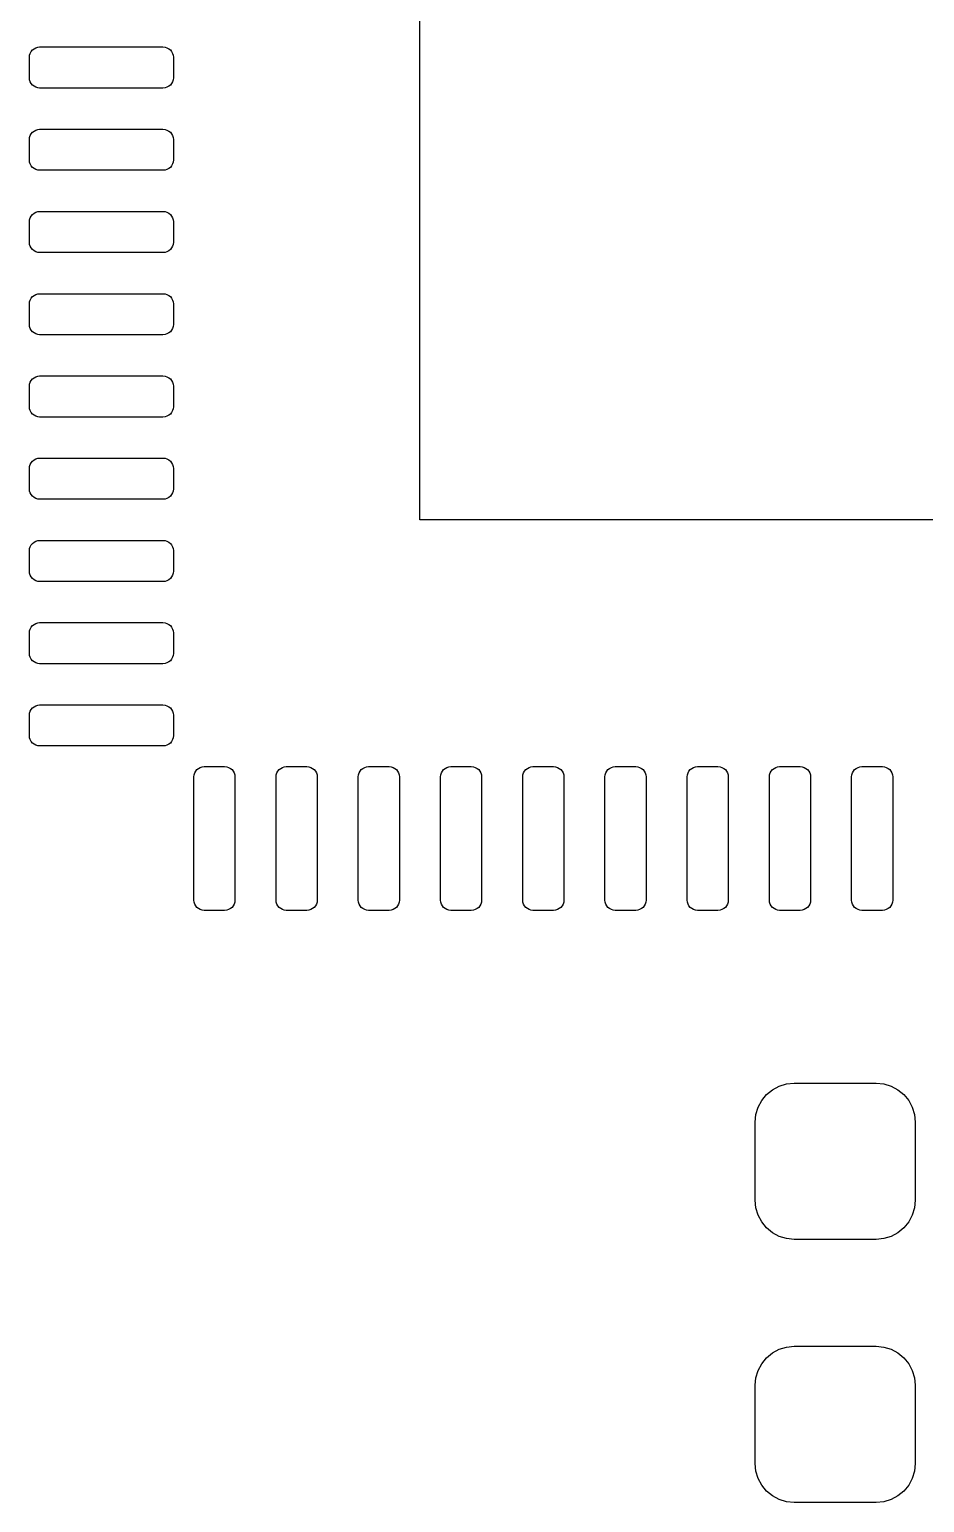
# Model space of a CAD drawing. Extents: x 116.2 to 159.4, y -138 to -93.2.
# Drawn here: x 148.68 to 154.12, y -124.42 to -115.47 of the extents above; entities that cross this region are included whole.
import ezdxf

# ---------------------------------------------------------------- set-up
doc = ezdxf.new("R2010")
doc.units = 0
doc.layers.add('BLACK', color=7, linetype='CONTINUOUS')

msp = doc.modelspace()

# ---------------------------------------------------------------- linework, layer by layer
at = {"layer": 'BLACK', "linetype": 'CONTINUOUS'}
for p, q in [((151.05, -118.45), (151.05, -112.45)), ((148.675, -115.637), (148.676, -115.625)), ((148.676, -115.625), (148.68, -115.614)), ((148.68, -115.614), (148.686, -115.603)), ((148.686, -115.603), (148.693, -115.593)), ((148.693, -115.593), (148.703, -115.586)), ((148.703, -115.586), (148.714, -115.58)), ((148.714, -115.58), (148.725, -115.576)), ((148.725, -115.576), (148.737, -115.575)), ((148.737, -115.575), (149.487, -115.575)), ((149.487, -115.575), (149.5, -115.576)), ((149.5, -115.576), (149.511, -115.58)), ((149.511, -115.58), (149.522, -115.586)), ((149.522, -115.586), (149.532, -115.593)), ((149.532, -115.593), (149.539, -115.603)), ((149.539, -115.603), (149.545, -115.614)), ((149.545, -115.614), (149.549, -115.625)), ((149.549, -115.625), (149.55, -115.637)), ((148.675, -115.762), (148.675, -115.637)), ((149.55, -115.637), (149.55, -115.762)), ((148.676, -115.775), (148.675, -115.762)), ((148.68, -115.786), (148.676, -115.775)), ((148.686, -115.797), (148.68, -115.786)), ((148.693, -115.807), (148.686, -115.797)), ((148.703, -115.814), (148.693, -115.807)), ((149.532, -115.807), (149.522, -115.814)), ((149.539, -115.797), (149.532, -115.807)), ((149.545, -115.786), (149.539, -115.797)), ((149.549, -115.775), (149.545, -115.786)), ((149.55, -115.762), (149.549, -115.775)), ((148.714, -115.82), (148.703, -115.814)), ((148.725, -115.824), (148.714, -115.82)), ((148.737, -115.825), (148.725, -115.824)), ((149.487, -115.825), (148.737, -115.825)), ((149.5, -115.824), (149.487, -115.825)), ((149.511, -115.82), (149.5, -115.824)), ((149.522, -115.814), (149.511, -115.82)), ((148.714, -116.08), (148.725, -116.076)), ((148.725, -116.076), (148.737, -116.075)), ((148.737, -116.075), (149.487, -116.075)), ((149.487, -116.075), (149.5, -116.076)), ((149.5, -116.076), (149.511, -116.08)), ((148.675, -116.137), (148.676, -116.125)), ((148.675, -116.262), (148.675, -116.137)), ((148.676, -116.125), (148.68, -116.114)), ((148.68, -116.114), (148.686, -116.103)), ((148.686, -116.103), (148.693, -116.093)), ((148.693, -116.093), (148.703, -116.086)), ((148.703, -116.086), (148.714, -116.08)), ((149.511, -116.08), (149.522, -116.086)), ((149.522, -116.086), (149.532, -116.093)), ((149.532, -116.093), (149.539, -116.103)), ((149.539, -116.103), (149.545, -116.114)), ((149.545, -116.114), (149.549, -116.125)), ((149.549, -116.125), (149.55, -116.137)), ((149.55, -116.137), (149.55, -116.262)), ((148.676, -116.275), (148.675, -116.262)), ((148.68, -116.286), (148.676, -116.275)), ((148.686, -116.297), (148.68, -116.286)), ((148.693, -116.307), (148.686, -116.297)), ((148.703, -116.314), (148.693, -116.307)), ((148.714, -116.32), (148.703, -116.314)), ((148.725, -116.324), (148.714, -116.32)), ((148.737, -116.325), (148.725, -116.324)), ((149.487, -116.325), (148.737, -116.325)), ((149.5, -116.324), (149.487, -116.325)), ((149.511, -116.32), (149.5, -116.324)), ((149.522, -116.314), (149.511, -116.32)), ((149.532, -116.307), (149.522, -116.314)), ((149.539, -116.297), (149.532, -116.307)), ((149.545, -116.286), (149.539, -116.297)), ((149.549, -116.275), (149.545, -116.286)), ((149.55, -116.262), (149.549, -116.275)), ((148.68, -116.614), (148.686, -116.603)), ((148.686, -116.603), (148.693, -116.593)), ((148.693, -116.593), (148.703, -116.586)), ((148.703, -116.586), (148.714, -116.58)), ((148.714, -116.58), (148.725, -116.576)), ((148.725, -116.576), (148.737, -116.575)), ((148.737, -116.575), (149.487, -116.575)), ((149.487, -116.575), (149.5, -116.576)), ((149.5, -116.576), (149.511, -116.58)), ((149.511, -116.58), (149.522, -116.586)), ((149.522, -116.586), (149.532, -116.593)), ((149.532, -116.593), (149.539, -116.603)), ((149.539, -116.603), (149.545, -116.614)), ((148.675, -116.637), (148.676, -116.625)), ((148.675, -116.762), (148.675, -116.637)), ((148.676, -116.625), (148.68, -116.614)), ((149.545, -116.614), (149.549, -116.625)), ((149.549, -116.625), (149.55, -116.637)), ((149.55, -116.637), (149.55, -116.762)), ((148.676, -116.775), (148.675, -116.762)), ((148.68, -116.786), (148.676, -116.775)), ((148.686, -116.797), (148.68, -116.786)), ((149.545, -116.786), (149.539, -116.797)), ((149.549, -116.775), (149.545, -116.786)), ((149.55, -116.762), (149.549, -116.775)), ((148.693, -116.807), (148.686, -116.797)), ((148.703, -116.814), (148.693, -116.807)), ((148.714, -116.82), (148.703, -116.814)), ((148.725, -116.824), (148.714, -116.82)), ((148.737, -116.825), (148.725, -116.824)), ((149.487, -116.825), (148.737, -116.825)), ((149.5, -116.824), (149.487, -116.825)), ((149.511, -116.82), (149.5, -116.824)), ((149.522, -116.814), (149.511, -116.82)), ((149.532, -116.807), (149.522, -116.814)), ((149.539, -116.797), (149.532, -116.807)), ((148.675, -117.137), (148.676, -117.125)), ((148.675, -117.262), (148.675, -117.137)), ((148.676, -117.125), (148.68, -117.114)), ((148.68, -117.114), (148.686, -117.103)), ((148.686, -117.103), (148.693, -117.093)), ((148.693, -117.093), (148.703, -117.086)), ((148.703, -117.086), (148.714, -117.08)), ((148.714, -117.08), (148.725, -117.076)), ((148.725, -117.076), (148.737, -117.075)), ((148.737, -117.075), (149.487, -117.075)), ((149.487, -117.075), (149.5, -117.076)), ((149.5, -117.076), (149.511, -117.08)), ((149.511, -117.08), (149.522, -117.086)), ((149.522, -117.086), (149.532, -117.093)), ((149.532, -117.093), (149.539, -117.103)), ((149.539, -117.103), (149.545, -117.114)), ((149.545, -117.114), (149.549, -117.125)), ((149.549, -117.125), (149.55, -117.137)), ((149.55, -117.137), (149.55, -117.262)), ((148.676, -117.275), (148.675, -117.262)), ((148.68, -117.286), (148.676, -117.275)), ((148.686, -117.297), (148.68, -117.286)), ((148.693, -117.307), (148.686, -117.297)), ((148.703, -117.314), (148.693, -117.307)), ((148.714, -117.32), (148.703, -117.314)), ((148.725, -117.324), (148.714, -117.32)), ((148.737, -117.325), (148.725, -117.324)), ((149.487, -117.325), (148.737, -117.325)), ((149.5, -117.324), (149.487, -117.325)), ((149.511, -117.32), (149.5, -117.324)), ((149.522, -117.314), (149.511, -117.32)), ((149.532, -117.307), (149.522, -117.314)), ((149.539, -117.297), (149.532, -117.307)), ((149.545, -117.286), (149.539, -117.297)), ((149.549, -117.275), (149.545, -117.286)), ((149.55, -117.262), (149.549, -117.275)), ((148.686, -117.603), (148.693, -117.593)), ((148.693, -117.593), (148.703, -117.586)), ((148.703, -117.586), (148.714, -117.58)), ((148.714, -117.58), (148.725, -117.576)), ((148.725, -117.576), (148.737, -117.575)), ((148.737, -117.575), (149.487, -117.575)), ((149.487, -117.575), (149.5, -117.576)), ((149.5, -117.576), (149.511, -117.58)), ((149.511, -117.58), (149.522, -117.586)), ((149.522, -117.586), (149.532, -117.593)), ((149.532, -117.593), (149.539, -117.603)), ((148.675, -117.637), (148.676, -117.625)), ((148.675, -117.762), (148.675, -117.637)), ((148.676, -117.625), (148.68, -117.614)), ((148.68, -117.614), (148.686, -117.603)), ((149.539, -117.603), (149.545, -117.614)), ((149.545, -117.614), (149.549, -117.625)), ((149.549, -117.625), (149.55, -117.637)), ((149.55, -117.637), (149.55, -117.762)), ((148.676, -117.775), (148.675, -117.762)), ((148.68, -117.786), (148.676, -117.775)), ((149.549, -117.775), (149.545, -117.786)), ((149.55, -117.762), (149.549, -117.775)), ((148.686, -117.797), (148.68, -117.786)), ((148.693, -117.807), (148.686, -117.797)), ((148.703, -117.814), (148.693, -117.807)), ((148.714, -117.82), (148.703, -117.814)), ((148.725, -117.824), (148.714, -117.82)), ((148.737, -117.825), (148.725, -117.824)), ((149.487, -117.825), (148.737, -117.825)), ((149.5, -117.824), (149.487, -117.825)), ((149.511, -117.82), (149.5, -117.824)), ((149.522, -117.814), (149.511, -117.82)), ((149.532, -117.807), (149.522, -117.814)), ((149.539, -117.797), (149.532, -117.807)), ((149.545, -117.786), (149.539, -117.797)), ((148.675, -118.137), (148.676, -118.125)), ((148.676, -118.125), (148.68, -118.114)), ((148.68, -118.114), (148.686, -118.103)), ((148.686, -118.103), (148.693, -118.093)), ((148.693, -118.093), (148.703, -118.086)), ((148.703, -118.086), (148.714, -118.08)), ((148.714, -118.08), (148.725, -118.076)), ((148.725, -118.076), (148.737, -118.075)), ((148.737, -118.075), (149.487, -118.075)), ((149.487, -118.075), (149.5, -118.076)), ((149.5, -118.076), (149.511, -118.08)), ((149.511, -118.08), (149.522, -118.086)), ((149.522, -118.086), (149.532, -118.093)), ((149.532, -118.093), (149.539, -118.103)), ((149.539, -118.103), (149.545, -118.114)), ((149.545, -118.114), (149.549, -118.125)), ((149.549, -118.125), (149.55, -118.137)), ((148.675, -118.262), (148.675, -118.137)), ((149.55, -118.137), (149.55, -118.262)), ((148.676, -118.275), (148.675, -118.262)), ((148.68, -118.286), (148.676, -118.275)), ((148.686, -118.297), (148.68, -118.286)), ((148.693, -118.307), (148.686, -118.297)), ((148.703, -118.314), (148.693, -118.307)), ((148.714, -118.32), (148.703, -118.314)), ((149.522, -118.314), (149.511, -118.32)), ((149.532, -118.307), (149.522, -118.314)), ((149.539, -118.297), (149.532, -118.307)), ((149.545, -118.286), (149.539, -118.297)), ((149.549, -118.275), (149.545, -118.286)), ((149.55, -118.262), (149.549, -118.275)), ((148.725, -118.324), (148.714, -118.32)), ((148.737, -118.325), (148.725, -118.324)), ((149.487, -118.325), (148.737, -118.325)), ((149.5, -118.324), (149.487, -118.325)), ((149.511, -118.32), (149.5, -118.324)), ((157.05, -118.45), (151.05, -118.45)), ((148.703, -118.586), (148.714, -118.58)), ((148.714, -118.58), (148.725, -118.576)), ((148.725, -118.576), (148.737, -118.575)), ((148.737, -118.575), (149.487, -118.575)), ((149.487, -118.575), (149.5, -118.576)), ((149.5, -118.576), (149.511, -118.58)), ((149.511, -118.58), (149.522, -118.586)), ((148.675, -118.637), (148.676, -118.625)), ((148.675, -118.762), (148.675, -118.637)), ((148.676, -118.625), (148.68, -118.614)), ((148.68, -118.614), (148.686, -118.603)), ((148.686, -118.603), (148.693, -118.593)), ((148.693, -118.593), (148.703, -118.586)), ((149.522, -118.586), (149.532, -118.593)), ((149.532, -118.593), (149.539, -118.603)), ((149.539, -118.603), (149.545, -118.614)), ((149.545, -118.614), (149.549, -118.625)), ((149.549, -118.625), (149.55, -118.637)), ((149.55, -118.637), (149.55, -118.762)), ((148.676, -118.775), (148.675, -118.762)), ((149.55, -118.762), (149.549, -118.775)), ((148.68, -118.786), (148.676, -118.775)), ((148.686, -118.797), (148.68, -118.786)), ((148.693, -118.807), (148.686, -118.797)), ((148.703, -118.814), (148.693, -118.807)), ((148.714, -118.82), (148.703, -118.814)), ((148.725, -118.824), (148.714, -118.82)), ((148.737, -118.825), (148.725, -118.824)), ((149.487, -118.825), (148.737, -118.825)), ((149.5, -118.824), (149.487, -118.825)), ((149.511, -118.82), (149.5, -118.824)), ((149.522, -118.814), (149.511, -118.82)), ((149.532, -118.807), (149.522, -118.814)), ((149.539, -118.797), (149.532, -118.807)), ((149.545, -118.786), (149.539, -118.797)), ((149.549, -118.775), (149.545, -118.786)), ((148.676, -119.125), (148.68, -119.114)), ((148.68, -119.114), (148.686, -119.103)), ((148.686, -119.103), (148.693, -119.093)), ((148.693, -119.093), (148.703, -119.086)), ((148.703, -119.086), (148.714, -119.08)), ((148.714, -119.08), (148.725, -119.076)), ((148.725, -119.076), (148.737, -119.075)), ((148.737, -119.075), (149.487, -119.075)), ((149.487, -119.075), (149.5, -119.076)), ((149.5, -119.076), (149.511, -119.08)), ((149.511, -119.08), (149.522, -119.086)), ((149.522, -119.086), (149.532, -119.093)), ((149.532, -119.093), (149.539, -119.103)), ((149.539, -119.103), (149.545, -119.114)), ((149.545, -119.114), (149.549, -119.125)), ((148.675, -119.137), (148.676, -119.125)), ((148.675, -119.262), (148.675, -119.137)), ((149.549, -119.125), (149.55, -119.137)), ((149.55, -119.137), (149.55, -119.262)), ((148.676, -119.275), (148.675, -119.262)), ((148.68, -119.286), (148.676, -119.275)), ((148.686, -119.297), (148.68, -119.286)), ((148.693, -119.307), (148.686, -119.297)), ((149.539, -119.297), (149.532, -119.307)), ((149.545, -119.286), (149.539, -119.297)), ((149.549, -119.275), (149.545, -119.286)), ((149.55, -119.262), (149.549, -119.275)), ((148.703, -119.314), (148.693, -119.307)), ((148.714, -119.32), (148.703, -119.314)), ((148.725, -119.324), (148.714, -119.32)), ((148.737, -119.325), (148.725, -119.324)), ((149.487, -119.325), (148.737, -119.325)), ((149.5, -119.324), (149.487, -119.325)), ((149.511, -119.32), (149.5, -119.324)), ((149.522, -119.314), (149.511, -119.32)), ((149.532, -119.307), (149.522, -119.314)), ((148.675, -119.637), (148.676, -119.625)), ((148.675, -119.762), (148.675, -119.637)), ((148.676, -119.625), (148.68, -119.614)), ((148.68, -119.614), (148.686, -119.603)), ((148.686, -119.603), (148.693, -119.593)), ((148.693, -119.593), (148.703, -119.586)), ((148.703, -119.586), (148.714, -119.58)), ((148.714, -119.58), (148.725, -119.576)), ((148.725, -119.576), (148.737, -119.575)), ((148.737, -119.575), (149.487, -119.575)), ((149.487, -119.575), (149.5, -119.576)), ((149.5, -119.576), (149.511, -119.58)), ((149.511, -119.58), (149.522, -119.586)), ((149.522, -119.586), (149.532, -119.593)), ((149.532, -119.593), (149.539, -119.603)), ((149.539, -119.603), (149.545, -119.614)), ((149.545, -119.614), (149.549, -119.625)), ((149.549, -119.625), (149.55, -119.637)), ((149.55, -119.637), (149.55, -119.762)), ((148.676, -119.775), (148.675, -119.762)), ((148.68, -119.786), (148.676, -119.775)), ((148.686, -119.797), (148.68, -119.786)), ((148.693, -119.807), (148.686, -119.797)), ((148.703, -119.814), (148.693, -119.807)), ((148.714, -119.82), (148.703, -119.814)), ((148.725, -119.824), (148.714, -119.82)), ((148.737, -119.825), (148.725, -119.824)), ((149.487, -119.825), (148.737, -119.825)), ((149.5, -119.824), (149.487, -119.825)), ((149.511, -119.82), (149.5, -119.824)), ((149.522, -119.814), (149.511, -119.82)), ((149.532, -119.807), (149.522, -119.814)), ((149.539, -119.797), (149.532, -119.807)), ((149.545, -119.786), (149.539, -119.797)), ((149.549, -119.775), (149.545, -119.786)), ((149.55, -119.762), (149.549, -119.775)), ((149.675, -120.012), (149.676, -120)), ((149.675, -120.762), (149.675, -120.012)), ((149.676, -120), (149.68, -119.989)), ((149.68, -119.989), (149.686, -119.978)), ((149.686, -119.978), (149.693, -119.968)), ((149.693, -119.968), (149.703, -119.961)), ((149.703, -119.961), (149.714, -119.955)), ((149.714, -119.955), (149.725, -119.951)), ((149.725, -119.951), (149.737, -119.95)), ((149.737, -119.95), (149.862, -119.95)), ((149.862, -119.95), (149.875, -119.951)), ((149.875, -119.951), (149.886, -119.955)), ((149.886, -119.955), (149.897, -119.961)), ((149.897, -119.961), (149.907, -119.968)), ((149.907, -119.968), (149.914, -119.978)), ((149.914, -119.978), (149.92, -119.989)), ((149.92, -119.989), (149.924, -120)), ((149.924, -120), (149.925, -120.012)), ((149.925, -120.012), (149.925, -120.762)), ((150.175, -120.012), (150.176, -120)), ((150.175, -120.762), (150.175, -120.012)), ((150.176, -120), (150.18, -119.989)), ((150.18, -119.989), (150.186, -119.978)), ((150.186, -119.978), (150.193, -119.968)), ((150.193, -119.968), (150.203, -119.961)), ((150.203, -119.961), (150.214, -119.955)), ((150.214, -119.955), (150.225, -119.951)), ((150.225, -119.951), (150.237, -119.95)), ((150.237, -119.95), (150.362, -119.95)), ((150.362, -119.95), (150.375, -119.951)), ((150.375, -119.951), (150.386, -119.955)), ((150.386, -119.955), (150.397, -119.961)), ((150.397, -119.961), (150.407, -119.968)), ((150.407, -119.968), (150.414, -119.978)), ((150.414, -119.978), (150.42, -119.989)), ((150.42, -119.989), (150.424, -120)), ((150.424, -120), (150.425, -120.012)), ((150.425, -120.012), (150.425, -120.762)), ((150.675, -120.012), (150.676, -120)), ((150.675, -120.762), (150.675, -120.012)), ((150.676, -120), (150.68, -119.989)), ((150.68, -119.989), (150.686, -119.978)), ((150.686, -119.978), (150.693, -119.968)), ((150.693, -119.968), (150.703, -119.961)), ((150.703, -119.961), (150.714, -119.955)), ((150.714, -119.955), (150.725, -119.951)), ((150.725, -119.951), (150.737, -119.95)), ((150.737, -119.95), (150.862, -119.95)), ((150.862, -119.95), (150.875, -119.951)), ((150.875, -119.951), (150.886, -119.955)), ((150.886, -119.955), (150.897, -119.961)), ((150.897, -119.961), (150.907, -119.968)), ((150.907, -119.968), (150.914, -119.978)), ((150.914, -119.978), (150.92, -119.989)), ((150.92, -119.989), (150.924, -120)), ((150.924, -120), (150.925, -120.012)), ((150.925, -120.012), (150.925, -120.762)), ((151.175, -120.012), (151.176, -120)), ((151.175, -120.762), (151.175, -120.012)), ((151.176, -120), (151.18, -119.989)), ((151.18, -119.989), (151.186, -119.978)), ((151.186, -119.978), (151.193, -119.968)), ((151.193, -119.968), (151.203, -119.961)), ((151.203, -119.961), (151.214, -119.955)), ((151.214, -119.955), (151.225, -119.951)), ((151.225, -119.951), (151.237, -119.95)), ((151.237, -119.95), (151.362, -119.95)), ((151.362, -119.95), (151.375, -119.951)), ((151.375, -119.951), (151.386, -119.955)), ((151.386, -119.955), (151.397, -119.961)), ((151.397, -119.961), (151.407, -119.968)), ((151.407, -119.968), (151.414, -119.978)), ((151.414, -119.978), (151.42, -119.989)), ((151.42, -119.989), (151.424, -120)), ((151.424, -120), (151.425, -120.012)), ((151.425, -120.012), (151.425, -120.762)), ((151.675, -120.012), (151.676, -120)), ((151.675, -120.762), (151.675, -120.012)), ((151.676, -120), (151.68, -119.989)), ((151.68, -119.989), (151.686, -119.978)), ((151.686, -119.978), (151.693, -119.968)), ((151.693, -119.968), (151.703, -119.961)), ((151.703, -119.961), (151.714, -119.955)), ((151.714, -119.955), (151.725, -119.951)), ((151.725, -119.951), (151.737, -119.95)), ((151.737, -119.95), (151.862, -119.95)), ((151.862, -119.95), (151.875, -119.951)), ((151.875, -119.951), (151.886, -119.955)), ((151.886, -119.955), (151.897, -119.961)), ((151.897, -119.961), (151.907, -119.968)), ((151.907, -119.968), (151.914, -119.978)), ((151.914, -119.978), (151.92, -119.989)), ((151.92, -119.989), (151.924, -120)), ((151.924, -120), (151.925, -120.012)), ((151.925, -120.012), (151.925, -120.762)), ((152.175, -120.012), (152.176, -120)), ((152.175, -120.762), (152.175, -120.012)), ((152.176, -120), (152.18, -119.989)), ((152.18, -119.989), (152.186, -119.978)), ((152.186, -119.978), (152.193, -119.968)), ((152.193, -119.968), (152.203, -119.961)), ((152.203, -119.961), (152.214, -119.955)), ((152.214, -119.955), (152.225, -119.951)), ((152.225, -119.951), (152.237, -119.95)), ((152.237, -119.95), (152.362, -119.95)), ((152.362, -119.95), (152.375, -119.951)), ((152.375, -119.951), (152.386, -119.955)), ((152.386, -119.955), (152.397, -119.961)), ((152.397, -119.961), (152.407, -119.968)), ((152.407, -119.968), (152.414, -119.978)), ((152.414, -119.978), (152.42, -119.989)), ((152.42, -119.989), (152.424, -120)), ((152.424, -120), (152.425, -120.012)), ((152.425, -120.012), (152.425, -120.762)), ((152.675, -120.012), (152.676, -120)), ((152.675, -120.762), (152.675, -120.012)), ((152.676, -120), (152.68, -119.989)), ((152.68, -119.989), (152.686, -119.978)), ((152.686, -119.978), (152.693, -119.968)), ((152.693, -119.968), (152.703, -119.961)), ((152.703, -119.961), (152.714, -119.955)), ((152.714, -119.955), (152.725, -119.951)), ((152.725, -119.951), (152.737, -119.95)), ((152.737, -119.95), (152.862, -119.95)), ((152.862, -119.95), (152.875, -119.951)), ((152.875, -119.951), (152.886, -119.955)), ((152.886, -119.955), (152.897, -119.961)), ((152.897, -119.961), (152.907, -119.968)), ((152.907, -119.968), (152.914, -119.978)), ((152.914, -119.978), (152.92, -119.989)), ((152.92, -119.989), (152.924, -120)), ((152.924, -120), (152.925, -120.012)), ((152.925, -120.012), (152.925, -120.762)), ((153.175, -120.012), (153.176, -120)), ((153.175, -120.762), (153.175, -120.012)), ((153.176, -120), (153.18, -119.989)), ((153.18, -119.989), (153.186, -119.978)), ((153.186, -119.978), (153.193, -119.968)), ((153.193, -119.968), (153.203, -119.961)), ((153.203, -119.961), (153.214, -119.955)), ((153.214, -119.955), (153.225, -119.951)), ((153.225, -119.951), (153.237, -119.95)), ((153.237, -119.95), (153.362, -119.95)), ((153.362, -119.95), (153.375, -119.951)), ((153.375, -119.951), (153.386, -119.955)), ((153.386, -119.955), (153.397, -119.961)), ((153.397, -119.961), (153.407, -119.968)), ((153.407, -119.968), (153.414, -119.978)), ((153.414, -119.978), (153.42, -119.989)), ((153.42, -119.989), (153.424, -120)), ((153.424, -120), (153.425, -120.012)), ((153.425, -120.012), (153.425, -120.762)), ((153.675, -120.012), (153.676, -120)), ((153.675, -120.762), (153.675, -120.012)), ((153.676, -120), (153.68, -119.989)), ((153.68, -119.989), (153.686, -119.978)), ((153.686, -119.978), (153.693, -119.968)), ((153.693, -119.968), (153.703, -119.961)), ((153.703, -119.961), (153.714, -119.955)), ((153.714, -119.955), (153.725, -119.951)), ((153.725, -119.951), (153.737, -119.95)), ((153.737, -119.95), (153.862, -119.95)), ((153.862, -119.95), (153.875, -119.951)), ((153.875, -119.951), (153.886, -119.955)), ((153.886, -119.955), (153.897, -119.961)), ((153.897, -119.961), (153.907, -119.968)), ((153.907, -119.968), (153.914, -119.978)), ((153.914, -119.978), (153.92, -119.989)), ((153.92, -119.989), (153.924, -120)), ((153.924, -120), (153.925, -120.012)), ((153.925, -120.012), (153.925, -120.762)), ((149.676, -120.775), (149.675, -120.762)), ((149.68, -120.786), (149.676, -120.775)), ((149.686, -120.797), (149.68, -120.786)), ((149.693, -120.807), (149.686, -120.797)), ((149.703, -120.814), (149.693, -120.807)), ((149.714, -120.82), (149.703, -120.814)), ((149.725, -120.824), (149.714, -120.82)), ((149.886, -120.82), (149.875, -120.824)), ((149.897, -120.814), (149.886, -120.82)), ((149.907, -120.807), (149.897, -120.814)), ((149.914, -120.797), (149.907, -120.807)), ((149.92, -120.786), (149.914, -120.797)), ((149.924, -120.775), (149.92, -120.786)), ((149.925, -120.762), (149.924, -120.775)), ((150.176, -120.775), (150.175, -120.762)), ((150.18, -120.786), (150.176, -120.775)), ((150.186, -120.797), (150.18, -120.786)), ((150.193, -120.807), (150.186, -120.797)), ((150.203, -120.814), (150.193, -120.807)), ((150.214, -120.82), (150.203, -120.814)), ((150.225, -120.824), (150.214, -120.82)), ((150.386, -120.82), (150.375, -120.824)), ((150.397, -120.814), (150.386, -120.82)), ((150.407, -120.807), (150.397, -120.814)), ((150.414, -120.797), (150.407, -120.807)), ((150.42, -120.786), (150.414, -120.797)), ((150.424, -120.775), (150.42, -120.786)), ((150.425, -120.762), (150.424, -120.775)), ((150.676, -120.775), (150.675, -120.762)), ((150.68, -120.786), (150.676, -120.775)), ((150.686, -120.797), (150.68, -120.786)), ((150.693, -120.807), (150.686, -120.797)), ((150.703, -120.814), (150.693, -120.807)), ((150.714, -120.82), (150.703, -120.814)), ((150.725, -120.824), (150.714, -120.82)), ((150.886, -120.82), (150.875, -120.824)), ((150.897, -120.814), (150.886, -120.82)), ((150.907, -120.807), (150.897, -120.814)), ((150.914, -120.797), (150.907, -120.807)), ((150.92, -120.786), (150.914, -120.797)), ((150.924, -120.775), (150.92, -120.786)), ((150.925, -120.762), (150.924, -120.775)), ((151.176, -120.775), (151.175, -120.762)), ((151.18, -120.786), (151.176, -120.775)), ((151.186, -120.797), (151.18, -120.786)), ((151.193, -120.807), (151.186, -120.797)), ((151.203, -120.814), (151.193, -120.807)), ((151.214, -120.82), (151.203, -120.814)), ((151.225, -120.824), (151.214, -120.82)), ((151.386, -120.82), (151.375, -120.824)), ((151.397, -120.814), (151.386, -120.82)), ((151.407, -120.807), (151.397, -120.814)), ((151.414, -120.797), (151.407, -120.807)), ((151.42, -120.786), (151.414, -120.797)), ((151.424, -120.775), (151.42, -120.786)), ((151.425, -120.762), (151.424, -120.775)), ((151.676, -120.775), (151.675, -120.762)), ((151.68, -120.786), (151.676, -120.775)), ((151.686, -120.797), (151.68, -120.786)), ((151.693, -120.807), (151.686, -120.797)), ((151.703, -120.814), (151.693, -120.807)), ((151.714, -120.82), (151.703, -120.814)), ((151.725, -120.824), (151.714, -120.82)), ((151.886, -120.82), (151.875, -120.824)), ((151.897, -120.814), (151.886, -120.82)), ((151.907, -120.807), (151.897, -120.814)), ((151.914, -120.797), (151.907, -120.807)), ((151.92, -120.786), (151.914, -120.797)), ((151.924, -120.775), (151.92, -120.786)), ((151.925, -120.762), (151.924, -120.775)), ((152.176, -120.775), (152.175, -120.762)), ((152.18, -120.786), (152.176, -120.775)), ((152.186, -120.797), (152.18, -120.786)), ((152.193, -120.807), (152.186, -120.797)), ((152.203, -120.814), (152.193, -120.807)), ((152.214, -120.82), (152.203, -120.814)), ((152.225, -120.824), (152.214, -120.82)), ((152.386, -120.82), (152.375, -120.824)), ((152.397, -120.814), (152.386, -120.82)), ((152.407, -120.807), (152.397, -120.814)), ((152.414, -120.797), (152.407, -120.807)), ((152.42, -120.786), (152.414, -120.797)), ((152.424, -120.775), (152.42, -120.786)), ((152.425, -120.762), (152.424, -120.775)), ((152.676, -120.775), (152.675, -120.762)), ((152.68, -120.786), (152.676, -120.775)), ((152.686, -120.797), (152.68, -120.786)), ((152.693, -120.807), (152.686, -120.797)), ((152.703, -120.814), (152.693, -120.807)), ((152.714, -120.82), (152.703, -120.814)), ((152.725, -120.824), (152.714, -120.82)), ((152.886, -120.82), (152.875, -120.824)), ((152.897, -120.814), (152.886, -120.82)), ((152.907, -120.807), (152.897, -120.814)), ((152.914, -120.797), (152.907, -120.807)), ((152.92, -120.786), (152.914, -120.797)), ((152.924, -120.775), (152.92, -120.786)), ((152.925, -120.762), (152.924, -120.775)), ((153.176, -120.775), (153.175, -120.762)), ((153.18, -120.786), (153.176, -120.775)), ((153.186, -120.797), (153.18, -120.786)), ((153.193, -120.807), (153.186, -120.797)), ((153.203, -120.814), (153.193, -120.807)), ((153.214, -120.82), (153.203, -120.814)), ((153.225, -120.824), (153.214, -120.82)), ((153.386, -120.82), (153.375, -120.824)), ((153.397, -120.814), (153.386, -120.82)), ((153.407, -120.807), (153.397, -120.814)), ((153.414, -120.797), (153.407, -120.807)), ((153.42, -120.786), (153.414, -120.797)), ((153.424, -120.775), (153.42, -120.786)), ((153.425, -120.762), (153.424, -120.775)), ((153.676, -120.775), (153.675, -120.762)), ((153.68, -120.786), (153.676, -120.775)), ((153.686, -120.797), (153.68, -120.786)), ((153.693, -120.807), (153.686, -120.797)), ((153.703, -120.814), (153.693, -120.807)), ((153.714, -120.82), (153.703, -120.814)), ((153.725, -120.824), (153.714, -120.82)), ((153.886, -120.82), (153.875, -120.824)), ((153.897, -120.814), (153.886, -120.82)), ((153.907, -120.807), (153.897, -120.814)), ((153.914, -120.797), (153.907, -120.807)), ((153.92, -120.786), (153.914, -120.797)), ((153.924, -120.775), (153.92, -120.786)), ((153.925, -120.762), (153.924, -120.775)), ((149.737, -120.825), (149.725, -120.824)), ((149.862, -120.825), (149.737, -120.825)), ((149.875, -120.824), (149.862, -120.825)), ((150.237, -120.825), (150.225, -120.824)), ((150.362, -120.825), (150.237, -120.825)), ((150.375, -120.824), (150.362, -120.825)), ((150.737, -120.825), (150.725, -120.824)), ((150.862, -120.825), (150.737, -120.825)), ((150.875, -120.824), (150.862, -120.825)), ((151.237, -120.825), (151.225, -120.824)), ((151.362, -120.825), (151.237, -120.825)), ((151.375, -120.824), (151.362, -120.825)), ((151.737, -120.825), (151.725, -120.824)), ((151.862, -120.825), (151.737, -120.825)), ((151.875, -120.824), (151.862, -120.825)), ((152.237, -120.825), (152.225, -120.824)), ((152.362, -120.825), (152.237, -120.825)), ((152.375, -120.824), (152.362, -120.825)), ((152.737, -120.825), (152.725, -120.824)), ((152.862, -120.825), (152.737, -120.825)), ((152.875, -120.824), (152.862, -120.825)), ((153.237, -120.825), (153.225, -120.824)), ((153.362, -120.825), (153.237, -120.825)), ((153.375, -120.824), (153.362, -120.825)), ((153.737, -120.825), (153.725, -120.824)), ((153.862, -120.825), (153.737, -120.825)), ((153.875, -120.824), (153.862, -120.825)), ((153.193, -121.915), (153.234, -121.893)), ((153.234, -121.893), (153.279, -121.88)), ((153.279, -121.88), (153.325, -121.875)), ((153.325, -121.875), (153.825, -121.875)), ((153.825, -121.875), (153.871, -121.88)), ((153.871, -121.88), (153.916, -121.893)), ((153.916, -121.893), (153.957, -121.915)), ((153.106, -122.022), (153.128, -121.981)), ((153.128, -121.981), (153.157, -121.945)), ((153.157, -121.945), (153.193, -121.915)), ((153.957, -121.915), (153.993, -121.945)), ((153.993, -121.945), (154.022, -121.981)), ((154.022, -121.981), (154.044, -122.022)), ((153.088, -122.112), (153.092, -122.066)), ((153.092, -122.066), (153.106, -122.022)), ((154.044, -122.022), (154.058, -122.066)), ((154.058, -122.066), (154.062, -122.112)), ((153.088, -122.587), (153.088, -122.112)), ((154.062, -122.112), (154.062, -122.587)), ((153.092, -122.634), (153.088, -122.587)), ((154.062, -122.587), (154.058, -122.634)), ((153.106, -122.678), (153.092, -122.634)), ((153.128, -122.719), (153.106, -122.678)), ((154.044, -122.678), (154.022, -122.719)), ((154.058, -122.634), (154.044, -122.678)), ((153.157, -122.755), (153.128, -122.719)), ((153.193, -122.785), (153.157, -122.755)), ((153.234, -122.807), (153.193, -122.785)), ((153.957, -122.785), (153.916, -122.807)), ((153.993, -122.755), (153.957, -122.785)), ((154.022, -122.719), (153.993, -122.755)), ((153.279, -122.82), (153.234, -122.807)), ((153.325, -122.825), (153.279, -122.82)), ((153.825, -122.825), (153.325, -122.825)), ((153.871, -122.82), (153.825, -122.825)), ((153.916, -122.807), (153.871, -122.82)), ((153.193, -123.515), (153.234, -123.493)), ((153.234, -123.493), (153.279, -123.48)), ((153.279, -123.48), (153.325, -123.475)), ((153.325, -123.475), (153.825, -123.475)), ((153.825, -123.475), (153.871, -123.48)), ((153.871, -123.48), (153.916, -123.493)), ((153.916, -123.493), (153.957, -123.515)), ((153.106, -123.622), (153.128, -123.581)), ((153.128, -123.581), (153.157, -123.545)), ((153.157, -123.545), (153.193, -123.515)), ((153.957, -123.515), (153.993, -123.545)), ((153.993, -123.545), (154.022, -123.581)), ((154.022, -123.581), (154.044, -123.622)), ((153.088, -123.712), (153.092, -123.666)), ((153.092, -123.666), (153.106, -123.622)), ((154.044, -123.622), (154.058, -123.666)), ((154.058, -123.666), (154.062, -123.712)), ((153.088, -124.188), (153.088, -123.712)), ((154.062, -123.712), (154.062, -124.188)), ((153.092, -124.234), (153.088, -124.188)), ((154.062, -124.188), (154.058, -124.234)), ((153.106, -124.278), (153.092, -124.234)), ((153.128, -124.319), (153.106, -124.278)), ((154.044, -124.278), (154.022, -124.319)), ((154.058, -124.234), (154.044, -124.278)), ((153.157, -124.355), (153.128, -124.319)), ((153.193, -124.385), (153.157, -124.355)), ((153.234, -124.407), (153.193, -124.385)), ((153.957, -124.385), (153.916, -124.407)), ((153.993, -124.355), (153.957, -124.385)), ((154.022, -124.319), (153.993, -124.355)), ((153.279, -124.42), (153.234, -124.407)), ((153.325, -124.425), (153.279, -124.42)), ((153.825, -124.425), (153.325, -124.425)), ((153.871, -124.42), (153.825, -124.425)), ((153.916, -124.407), (153.871, -124.42))]:
    msp.add_line(p, q, dxfattribs=at)

doc.saveas('drawing.dxf')
